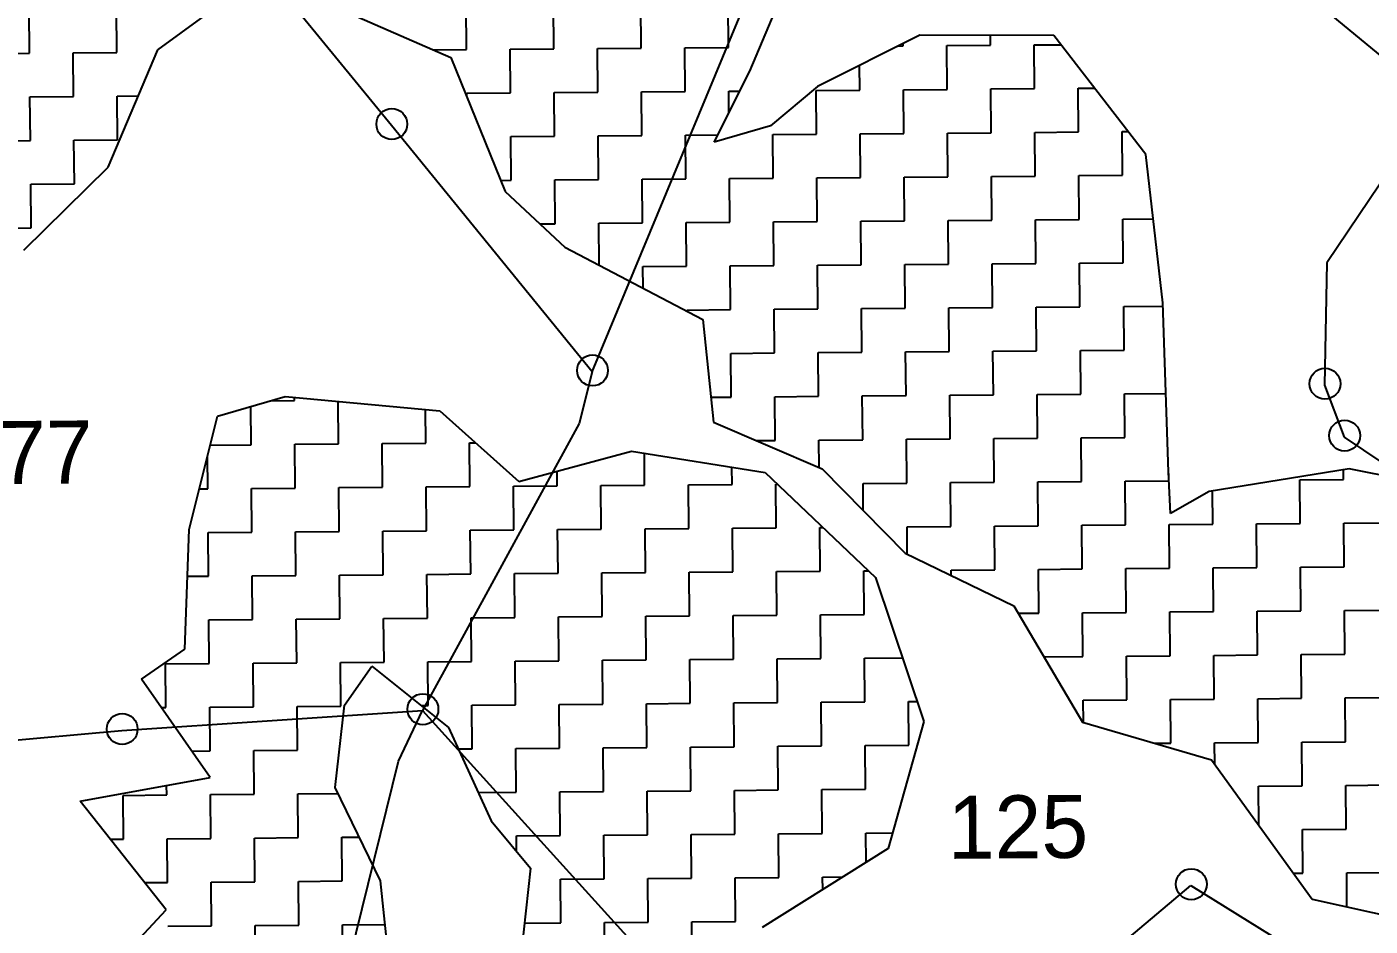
# Model space of a CAD drawing. Header units: metres. Extents: x 291285 to 296393, y 1982985 to 1990470.
# Drawn here: x 291638.1 to 292028, y 1985881.7 to 1986142.6 of the extents above; entities that cross this region are included whole.
import ezdxf

# ---------------------------------------------------------------- set-up
doc = ezdxf.new("R2010")
doc.units = ezdxf.units.M
for name, color, linetype in [('POLY_HATCH', 12, 'Continuous'), ('POLY_PARCEL', 6, 'Continuous'), ('SYM_STONE', 1, 'Continuous'), ('TEXT_PARCEL', 7, 'Continuous')]:
    doc.layers.add(name, color=color, linetype=linetype)
doc.styles.add('TEXT_MAP', font='')
doc.styles.get('TEXT_MAP').set_extended_font_data('Kruti Dev 050')

msp = doc.modelspace()

# ---------------------------------------------------------------- linework, layer by layer
at = {"layer": 'POLY_HATCH'}
for p, q in [((291847.89, 1986129.81), (291865.57, 1986171.4)), ((291676.06, 1986135.94), (291699.8, 1986153.3)), ((291733.8, 1986145.62), (291761.13, 1986133.71)), ((291897.25, 1986140.26), (291867.62, 1986125.37)), ((291936.22, 1986140.16), (291897.25, 1986140.26)), ((291962.89, 1986105.63), (291936.22, 1986140.16)), ((291661.67, 1986101.91), (291676.06, 1986135.94)), ((291761.13, 1986133.71), (291776.95, 1986094.9)), ((291837.59, 1986109.21), (291847.89, 1986129.81)), ((291867.62, 1986125.37), (291853.89, 1986113.95)), ((291853.89, 1986113.95), (291837.59, 1986109.21)), ((291967.86, 1986062.55), (291962.89, 1986105.63)), ((291637.15, 1986077.85), (291661.67, 1986101.91)), ((291776.95, 1986094.9), (291794.26, 1986078.71)), ((291794.26, 1986078.71), (291834.24, 1986057.69)), ((291969.51, 1986013.58), (291967.86, 1986062.55)), ((291834.24, 1986057.69), (291837.41, 1986027.99)), ((291693.43, 1986029.66), (291713.06, 1986035.37)), ((291713.06, 1986035.37), (291757.97, 1986031.2)), ((291685.13, 1985996.84), (291693.43, 1986029.66)), ((291757.97, 1986031.2), (291780.84, 1986010.72)), ((291837.41, 1986027.99), (291868.95, 1986014.43)), ((291780.84, 1986010.72), (291813.54, 1986019.56)), ((291813.54, 1986019.56), (291852.43, 1986013.33)), ((291852.43, 1986013.33), (291884.45, 1985982.85)), ((291868.95, 1986014.43), (291893.03, 1985989.93)), ((291970.03, 1986001.44), (291969.51, 1986013.58)), ((292021.88, 1986014.42), (291981.29, 1986007.81)), ((292048.32, 1986009.2), (292021.88, 1986014.42)), ((291981.29, 1986007.81), (291970.03, 1986001.44)), ((291683.9, 1985962.06), (291685.13, 1985996.84)), ((291893.03, 1985989.93), (291924.58, 1985974.69)), ((291884.45, 1985982.85), (291898.4, 1985941.13)), ((291924.58, 1985974.69), (291944.55, 1985940.94)), ((291671.36, 1985953.39), (291683.9, 1985962.06)), ((291730.28, 1985945.82), (291738.15, 1985957.19)), ((291738.15, 1985957.19), (291760.5, 1985939.37)), ((291691.26, 1985924.83), (291671.36, 1985953.39)), ((291727.55, 1985921.94), (291730.28, 1985945.82)), ((291760.5, 1985939.37), (291772.88, 1985912.26)), ((291898.4, 1985941.13), (291888.12, 1985904.26)), ((291944.55, 1985940.94), (291981.93, 1985929.94)), ((291981.93, 1985929.94), (292011.17, 1985889.57)), ((291653.5, 1985917.97), (291691.26, 1985924.83)), ((291740.76, 1985894.83), (291727.55, 1985921.94)), ((291678.47, 1985886.42), (291653.5, 1985917.97)), ((291772.88, 1985912.26), (291784.3, 1985898.54)), ((291888.12, 1985904.26), (291851.49, 1985881.29)), ((291784.3, 1985898.54), (291781.57, 1985873.81)), ((291744.4, 1985859.69), (291740.76, 1985894.83)), ((292011.17, 1985889.57), (292038.45, 1985883.52)), ((291658.97, 1985865.6), (291678.47, 1985886.42))]:
    msp.add_line(p, q, dxfattribs=at)
at = {"layer": 'POLY_HATCH', "linetype": 'Continuous'}
for p, q in [((291638.85, 1986135.02), (291638.74, 1986147.7)), ((291664.21, 1986135.22), (291664.1, 1986147.9)), ((291765.64, 1986136.05), (291765.54, 1986148.73)), ((291791, 1986136.26), (291790.9, 1986148.94)), ((291816.36, 1986136.47), (291816.26, 1986149.15)), ((291841.72, 1986136.67), (291841.62, 1986149.35)), ((291917.8, 1986137.3), (291917.77, 1986140.21)), ((291626.17, 1986134.91), (291638.85, 1986135.02)), ((291651.53, 1986135.12), (291664.21, 1986135.22)), ((291651.63, 1986122.44), (291651.53, 1986135.12)), ((291755.93, 1986135.97), (291765.64, 1986136.05)), ((291778.32, 1986136.16), (291791, 1986136.26)), ((291778.43, 1986123.48), (291778.32, 1986136.16)), ((291803.68, 1986136.36), (291816.36, 1986136.47)), ((291803.79, 1986123.68), (291803.68, 1986136.36)), ((291829.04, 1986136.57), (291841.72, 1986136.67)), ((291829.14, 1986123.89), (291829.04, 1986136.57)), ((291890.91, 1986137.08), (291892.44, 1986137.09)), ((291892.44, 1986137.09), (291892.43, 1986137.84)), ((291905.12, 1986137.19), (291917.8, 1986137.3)), ((291905.22, 1986124.51), (291905.12, 1986137.19)), ((291930.48, 1986137.4), (291938.3, 1986137.46)), ((291930.58, 1986124.72), (291930.48, 1986137.4)), ((291879.86, 1986124.31), (291879.8, 1986131.49)), ((291638.95, 1986122.34), (291651.63, 1986122.44)), ((291639.06, 1986109.66), (291638.95, 1986122.34)), ((291664.31, 1986122.54), (291670.42, 1986122.59)), ((291664.41, 1986109.87), (291664.31, 1986122.54)), ((291765.75, 1986123.37), (291778.43, 1986123.48)), ((291765.76, 1986122.37), (291765.75, 1986123.37)), ((291791.11, 1986123.58), (291803.79, 1986123.68)), ((291791.21, 1986110.9), (291791.11, 1986123.58)), ((291816.47, 1986123.79), (291829.14, 1986123.89)), ((291816.57, 1986111.11), (291816.47, 1986123.79)), ((291841.82, 1986124), (291845, 1986124.02)), ((291841.88, 1986117.78), (291841.82, 1986124)), ((291867.18, 1986124.2), (291879.86, 1986124.31)), ((291867.29, 1986111.52), (291867.18, 1986124.2)), ((291892.54, 1986124.41), (291905.22, 1986124.51)), ((291892.65, 1986111.73), (291892.54, 1986124.41)), ((291917.9, 1986124.62), (291930.58, 1986124.72)), ((291918.01, 1986111.94), (291917.9, 1986124.62)), ((291943.26, 1986124.82), (291948.03, 1986124.86)), ((291943.36, 1986112.14), (291943.26, 1986124.82)), ((291778.53, 1986110.8), (291791.21, 1986110.9)), ((291778.63, 1986098.12), (291778.53, 1986110.8)), ((291803.89, 1986111), (291816.57, 1986111.11)), ((291803.99, 1986098.33), (291803.89, 1986111)), ((291829.25, 1986111.21), (291838.63, 1986111.29)), ((291829.35, 1986098.53), (291829.25, 1986111.21)), ((291854.61, 1986111.42), (291867.29, 1986111.52)), ((291854.71, 1986098.74), (291854.61, 1986111.42)), ((291879.97, 1986111.63), (291892.65, 1986111.73)), ((291880.07, 1986098.95), (291879.97, 1986111.63)), ((291905.33, 1986111.83), (291918.01, 1986111.94)), ((291905.43, 1986099.15), (291905.33, 1986111.83)), ((291930.69, 1986112.04), (291943.36, 1986112.14)), ((291930.79, 1986099.36), (291930.69, 1986112.04)), ((291956.04, 1986112.25), (291957.77, 1986112.26)), ((291956.15, 1986099.57), (291956.04, 1986112.25)), ((291626.38, 1986109.55), (291639.06, 1986109.66)), ((291651.73, 1986109.76), (291664.41, 1986109.87)), ((291651.84, 1986097.08), (291651.73, 1986109.76)), ((291867.39, 1986098.84), (291880.07, 1986098.95)), ((291892.75, 1986099.05), (291905.43, 1986099.15)), ((291892.85, 1986086.37), (291892.75, 1986099.05)), ((291918.11, 1986099.26), (291930.79, 1986099.36)), ((291918.21, 1986086.58), (291918.11, 1986099.26)), ((291943.47, 1986099.47), (291956.15, 1986099.57)), ((291943.57, 1986086.79), (291943.47, 1986099.47)), ((291639.16, 1986096.98), (291651.84, 1986097.08)), ((291639.26, 1986084.3), (291639.16, 1986096.98)), ((291775.65, 1986098.09), (291778.63, 1986098.12)), ((291791.31, 1986098.22), (291803.99, 1986098.33)), ((291791.42, 1986085.54), (291791.31, 1986098.22)), ((291816.67, 1986098.43), (291829.35, 1986098.53)), ((291816.78, 1986085.75), (291816.67, 1986098.43)), ((291842.03, 1986098.64), (291854.71, 1986098.74)), ((291842.14, 1986085.96), (291842.03, 1986098.64)), ((291867.49, 1986086.16), (291867.39, 1986098.84)), ((291626.58, 1986084.2), (291639.26, 1986084.3)), ((291787, 1986085.51), (291791.42, 1986085.54)), ((291804.1, 1986085.65), (291816.78, 1986085.75)), ((291804.2, 1986073.49), (291804.1, 1986085.65)), ((291829.46, 1986085.85), (291842.14, 1986085.96)), ((291829.56, 1986073.17), (291829.46, 1986085.85)), ((291854.81, 1986086.06), (291867.49, 1986086.16)), ((291854.92, 1986073.38), (291854.81, 1986086.06)), ((291880.17, 1986086.27), (291892.85, 1986086.37)), ((291880.28, 1986073.59), (291880.17, 1986086.27)), ((291905.53, 1986086.47), (291918.21, 1986086.58)), ((291905.64, 1986073.8), (291905.53, 1986086.47)), ((291930.89, 1986086.68), (291943.57, 1986086.79)), ((291931, 1986074), (291930.89, 1986086.68)), ((291956.25, 1986086.89), (291965.04, 1986086.96)), ((291956.36, 1986074.21), (291956.25, 1986086.89)), ((291816.88, 1986073.07), (291829.56, 1986073.17)), ((291816.93, 1986066.79), (291816.88, 1986073.07)), ((291842.24, 1986073.28), (291854.92, 1986073.38)), ((291842.34, 1986060.6), (291842.24, 1986073.28)), ((291867.6, 1986073.48), (291880.28, 1986073.59)), ((291867.7, 1986060.8), (291867.6, 1986073.48)), ((291892.96, 1986073.69), (291905.64, 1986073.8)), ((291893.06, 1986061.01), (291892.96, 1986073.69)), ((291918.32, 1986073.9), (291931, 1986074)), ((291918.42, 1986061.22), (291918.32, 1986073.9)), ((291943.68, 1986074.11), (291956.36, 1986074.21)), ((291943.78, 1986061.43), (291943.68, 1986074.11)), ((291829.66, 1986060.49), (291842.34, 1986060.6)), ((291829.67, 1986060.09), (291829.66, 1986060.49)), ((291855.02, 1986060.7), (291867.7, 1986060.8)), ((291855.13, 1986048.02), (291855.02, 1986060.7)), ((291880.38, 1986060.91), (291893.06, 1986061.01)), ((291880.48, 1986048.23), (291880.38, 1986060.91)), ((291905.74, 1986061.12), (291918.42, 1986061.22)), ((291905.84, 1986048.44), (291905.74, 1986061.12)), ((291931.1, 1986061.32), (291943.78, 1986061.43)), ((291931.2, 1986048.64), (291931.1, 1986061.32)), ((291956.46, 1986061.53), (291967.89, 1986061.62)), ((291956.56, 1986048.85), (291956.46, 1986061.53)), ((291867.81, 1986048.13), (291880.48, 1986048.23)), ((291893.16, 1986048.33), (291905.84, 1986048.44)), ((291893.27, 1986035.65), (291893.16, 1986048.33)), ((291918.52, 1986048.54), (291931.2, 1986048.64)), ((291918.63, 1986035.86), (291918.52, 1986048.54)), ((291943.88, 1986048.75), (291956.56, 1986048.85)), ((291943.99, 1986036.07), (291943.88, 1986048.75)), ((291842.45, 1986047.92), (291855.13, 1986048.02)), ((291842.55, 1986035.24), (291842.45, 1986047.92)), ((291867.91, 1986035.45), (291867.81, 1986048.13)), ((291708.85, 1986034.15), (291715.75, 1986034.2)), ((291715.75, 1986034.2), (291715.75, 1986035.12)), ((291728.54, 1986021.63), (291728.44, 1986033.94)), ((291836.64, 1986035.19), (291842.55, 1986035.24)), ((291855.23, 1986035.34), (291867.91, 1986035.45)), ((291855.33, 1986022.66), (291855.23, 1986035.34)), ((291880.59, 1986035.55), (291893.27, 1986035.65)), ((291880.69, 1986022.87), (291880.59, 1986035.55)), ((291905.95, 1986035.76), (291918.63, 1986035.86)), ((291906.05, 1986023.08), (291905.95, 1986035.76)), ((291931.31, 1986035.96), (291943.99, 1986036.07)), ((291931.41, 1986023.28), (291931.31, 1986035.96)), ((291956.67, 1986036.17), (291968.74, 1986036.27)), ((291956.77, 1986023.49), (291956.67, 1986036.17)), ((291703.18, 1986021.42), (291703.09, 1986032.47)), ((291753.9, 1986021.83), (291753.82, 1986031.58)), ((291691.32, 1986021.32), (291703.18, 1986021.42)), ((291715.86, 1986021.52), (291728.54, 1986021.63)), ((291715.96, 1986008.84), (291715.86, 1986021.52)), ((291741.22, 1986021.73), (291753.9, 1986021.83)), ((291741.32, 1986009.05), (291741.22, 1986021.73)), ((291766.58, 1986021.94), (291768.3, 1986021.95)), ((291766.68, 1986009.26), (291766.58, 1986021.94)), ((291849.9, 1986022.62), (291855.33, 1986022.66)), ((291868.01, 1986022.77), (291880.69, 1986022.87)), ((291868.08, 1986014.8), (291868.01, 1986022.77)), ((291893.37, 1986022.97), (291906.05, 1986023.08)), ((291893.48, 1986010.29), (291893.37, 1986022.97)), ((291918.73, 1986023.18), (291931.41, 1986023.28)), ((291918.83, 1986010.5), (291918.73, 1986023.18)), ((291944.09, 1986023.39), (291956.77, 1986023.49)), ((291944.19, 1986010.71), (291944.09, 1986023.39)), ((291690.6, 1986008.64), (291690.52, 1986018.16)), ((291817.4, 1986009.67), (291817.32, 1986018.95)), ((291792.04, 1986009.46), (291792, 1986013.74)), ((291842.76, 1986009.88), (291842.72, 1986014.88)), ((292020.27, 1986011.33), (292020.25, 1986014.16)), ((291754, 1986009.15), (291766.68, 1986009.26)), ((291779.36, 1986009.36), (291792.04, 1986009.46)), ((291779.46, 1985996.68), (291779.36, 1986009.36)), ((291804.72, 1986009.57), (291817.4, 1986009.67)), ((291804.82, 1985996.89), (291804.72, 1986009.57)), ((291830.08, 1986009.78), (291842.76, 1986009.88)), ((291830.18, 1985997.1), (291830.08, 1986009.78)), ((291855.44, 1986009.98), (291855.93, 1986009.99)), ((291855.54, 1985997.3), (291855.44, 1986009.98)), ((291880.8, 1986010.19), (291893.48, 1986010.29)), ((291880.86, 1986002.31), (291880.8, 1986010.19)), ((291906.15, 1986010.4), (291918.83, 1986010.5)), ((291906.26, 1985997.72), (291906.15, 1986010.4)), ((291931.51, 1986010.6), (291944.19, 1986010.71)), ((291931.62, 1985997.92), (291931.51, 1986010.6)), ((291956.87, 1986010.81), (291969.55, 1986010.92)), ((291956.98, 1985998.13), (291956.87, 1986010.81)), ((291969.55, 1986010.92), (291969.54, 1986013.03)), ((292007.59, 1986011.23), (292020.27, 1986011.33)), ((292007.7, 1985998.55), (292007.59, 1986011.23)), ((291688.11, 1986008.62), (291690.6, 1986008.64)), ((291703.28, 1986008.74), (291715.96, 1986008.84)), ((291703.39, 1985996.06), (291703.28, 1986008.74)), ((291728.64, 1986008.95), (291741.32, 1986009.05)), ((291728.74, 1985996.27), (291728.64, 1986008.95)), ((291754.1, 1985996.47), (291754, 1986009.15)), ((291982.34, 1985998.34), (291982.26, 1986007.97)), ((291893.58, 1985997.61), (291906.26, 1985997.72)), ((291893.64, 1985989.63), (291893.58, 1985997.61)), ((291918.94, 1985997.82), (291931.62, 1985997.92)), ((291919.04, 1985985.14), (291918.94, 1985997.82)), ((291944.3, 1985998.03), (291956.98, 1985998.13)), ((291944.4, 1985985.35), (291944.3, 1985998.03)), ((291969.66, 1985998.24), (291982.34, 1985998.34)), ((291969.76, 1985985.56), (291969.66, 1985998.24)), ((291995.02, 1985998.44), (292007.7, 1985998.55)), ((291995.12, 1985985.76), (291995.02, 1985998.44)), ((292020.37, 1985998.65), (292033.05, 1985998.75)), ((292020.48, 1985985.97), (292020.37, 1985998.65)), ((291690.71, 1985995.96), (291703.39, 1985996.06)), ((291690.81, 1985983.28), (291690.71, 1985995.96)), ((291716.07, 1985996.16), (291728.74, 1985996.27)), ((291716.17, 1985983.48), (291716.07, 1985996.16)), ((291741.42, 1985996.37), (291754.1, 1985996.47)), ((291741.53, 1985983.69), (291741.42, 1985996.37)), ((291766.78, 1985996.58), (291779.46, 1985996.68)), ((291766.89, 1985983.9), (291766.78, 1985996.58)), ((291792.14, 1985996.79), (291804.82, 1985996.89)), ((291792.25, 1985984.11), (291792.14, 1985996.79)), ((291817.5, 1985996.99), (291830.18, 1985997.1)), ((291817.61, 1985984.31), (291817.5, 1985996.99)), ((291842.86, 1985997.2), (291855.54, 1985997.3)), ((291842.96, 1985984.52), (291842.86, 1985997.2)), ((291868.22, 1985997.41), (291869.14, 1985997.41)), ((291868.32, 1985984.73), (291868.22, 1985997.41)), ((292007.8, 1985985.87), (292020.48, 1985985.97)), ((292007.9, 1985973.19), (292007.8, 1985985.87)), ((291684.65, 1985983.23), (291690.81, 1985983.28)), ((291703.49, 1985983.38), (291716.17, 1985983.48)), ((291703.59, 1985970.7), (291703.49, 1985983.38)), ((291728.85, 1985983.59), (291741.53, 1985983.69)), ((291728.95, 1985970.91), (291728.85, 1985983.59)), ((291754.21, 1985983.79), (291766.89, 1985983.9)), ((291754.31, 1985971.12), (291754.21, 1985983.79)), ((291779.57, 1985984), (291792.25, 1985984.11)), ((291779.67, 1985971.32), (291779.57, 1985984)), ((291804.93, 1985984.21), (291817.61, 1985984.31)), ((291805.03, 1985971.53), (291804.93, 1985984.21)), ((291830.28, 1985984.42), (291842.96, 1985984.52)), ((291830.39, 1985971.74), (291830.28, 1985984.42)), ((291855.64, 1985984.62), (291868.32, 1985984.73)), ((291855.75, 1985971.94), (291855.64, 1985984.62)), ((291881, 1985984.83), (291882.35, 1985984.84)), ((291881.11, 1985972.15), (291881, 1985984.83)), ((291906.36, 1985985.04), (291919.04, 1985985.14)), ((291906.37, 1985983.48), (291906.36, 1985985.04)), ((291931.72, 1985985.25), (291944.4, 1985985.35)), ((291931.82, 1985972.57), (291931.72, 1985985.25)), ((291957.08, 1985985.45), (291969.76, 1985985.56)), ((291957.18, 1985972.77), (291957.08, 1985985.45)), ((291982.44, 1985985.66), (291995.12, 1985985.76)), ((291982.54, 1985972.98), (291982.44, 1985985.66)), ((291690.91, 1985970.6), (291703.59, 1985970.7)), ((291691.02, 1985957.92), (291690.91, 1985970.6)), ((291716.27, 1985970.8), (291728.95, 1985970.91)), ((291716.38, 1985958.12), (291716.27, 1985970.8)), ((291741.63, 1985971.01), (291754.31, 1985971.12)), ((291741.74, 1985958.33), (291741.63, 1985971.01)), ((291766.99, 1985971.22), (291779.67, 1985971.32)), ((291767.09, 1985958.54), (291766.99, 1985971.22)), ((291792.35, 1985971.43), (291805.03, 1985971.53)), ((291792.45, 1985958.75), (291792.35, 1985971.43)), ((291817.71, 1985971.63), (291830.39, 1985971.74)), ((291817.81, 1985958.95), (291817.71, 1985971.63)), ((291843.07, 1985971.84), (291855.75, 1985971.94)), ((291843.17, 1985959.16), (291843.07, 1985971.84)), ((291868.43, 1985972.05), (291881.11, 1985972.15)), ((291868.53, 1985959.37), (291868.43, 1985972.05)), ((291925.87, 1985972.52), (291931.82, 1985972.57)), ((291944.5, 1985972.67), (291957.18, 1985972.77)), ((291944.61, 1985959.99), (291944.5, 1985972.67)), ((291969.86, 1985972.88), (291982.54, 1985972.98)), ((291969.97, 1985960.2), (291969.86, 1985972.88)), ((291995.22, 1985973.08), (292007.9, 1985973.19)), ((291995.33, 1985960.4), (291995.22, 1985973.08)), ((292020.58, 1985973.29), (292033.26, 1985973.39)), ((292020.69, 1985960.61), (292020.58, 1985973.29)), ((291754.41, 1985958.44), (291767.09, 1985958.54)), ((291779.77, 1985958.64), (291792.45, 1985958.75)), ((291779.88, 1985945.96), (291779.77, 1985958.64)), ((291805.13, 1985958.85), (291817.81, 1985958.95)), ((291805.24, 1985946.17), (291805.13, 1985958.85)), ((291830.49, 1985959.06), (291843.17, 1985959.16)), ((291830.6, 1985946.38), (291830.49, 1985959.06)), ((291855.85, 1985959.26), (291868.53, 1985959.37)), ((291855.95, 1985946.58), (291855.85, 1985959.26)), ((291881.21, 1985959.47), (291892.24, 1985959.56)), ((291881.31, 1985946.79), (291881.21, 1985959.47)), ((291933.33, 1985959.9), (291944.61, 1985959.99)), ((291957.29, 1985960.09), (291969.97, 1985960.2)), ((291957.39, 1985947.41), (291957.29, 1985960.09)), ((291982.65, 1985960.3), (291995.33, 1985960.4)), ((291982.75, 1985947.62), (291982.65, 1985960.3)), ((292008.01, 1985960.51), (292020.69, 1985960.61)), ((292008.11, 1985947.83), (292008.01, 1985960.51)), ((291678.34, 1985957.81), (291691.02, 1985957.92)), ((291678.44, 1985945.13), (291678.34, 1985957.81)), ((291703.7, 1985958.02), (291716.38, 1985958.12)), ((291703.8, 1985945.34), (291703.7, 1985958.02)), ((291729.06, 1985958.23), (291741.74, 1985958.33)), ((291729.16, 1985945.55), (291729.06, 1985958.23)), ((291754.52, 1985945.76), (291754.41, 1985958.44)), ((291893.99, 1985946.9), (291896.47, 1985946.92)), ((291894.1, 1985934.22), (291893.99, 1985946.9)), ((291944.71, 1985947.31), (291957.39, 1985947.41)), ((291944.76, 1985940.88), (291944.71, 1985947.31)), ((291970.07, 1985947.52), (291982.75, 1985947.62)), ((291970.17, 1985934.84), (291970.07, 1985947.52)), ((291995.43, 1985947.72), (292008.11, 1985947.83)), ((291995.53, 1985935.05), (291995.43, 1985947.72)), ((292020.79, 1985947.93), (292033.47, 1985948.04)), ((292020.89, 1985935.25), (292020.79, 1985947.93)), ((291677.12, 1985945.12), (291678.44, 1985945.13)), ((291691.12, 1985945.24), (291703.8, 1985945.34)), ((291691.22, 1985932.56), (291691.12, 1985945.24)), ((291716.48, 1985945.45), (291729.16, 1985945.55)), ((291716.58, 1985932.77), (291716.48, 1985945.45)), ((291752.52, 1985945.74), (291754.52, 1985945.76)), ((291767.2, 1985945.86), (291779.88, 1985945.96)), ((291767.3, 1985933.18), (291767.2, 1985945.86)), ((291792.56, 1985946.07), (291805.24, 1985946.17)), ((291792.66, 1985933.39), (291792.56, 1985946.07)), ((291817.92, 1985946.27), (291830.6, 1985946.38)), ((291818.02, 1985933.59), (291817.92, 1985946.27)), ((291843.28, 1985946.48), (291855.95, 1985946.58)), ((291843.38, 1985933.8), (291843.28, 1985946.48)), ((291868.63, 1985946.69), (291881.31, 1985946.79)), ((291868.74, 1985934.01), (291868.63, 1985946.69)), ((292008.21, 1985935.15), (292020.89, 1985935.25)), ((292008.32, 1985922.47), (292008.21, 1985935.15)), ((291685.91, 1985932.51), (291691.22, 1985932.56)), ((291703.9, 1985932.66), (291716.58, 1985932.77)), ((291704.01, 1985919.98), (291703.9, 1985932.66)), ((291763.34, 1985933.15), (291767.3, 1985933.18)), ((291779.98, 1985933.28), (291792.66, 1985933.39)), ((291780.08, 1985920.6), (291779.98, 1985933.28)), ((291805.34, 1985933.49), (291818.02, 1985933.59)), ((291805.44, 1985920.81), (291805.34, 1985933.49)), ((291830.7, 1985933.7), (291843.38, 1985933.8)), ((291830.8, 1985921.02), (291830.7, 1985933.7)), ((291856.06, 1985933.91), (291868.74, 1985934.01)), ((291856.16, 1985921.23), (291856.06, 1985933.91)), ((291881.42, 1985934.11), (291894.1, 1985934.22)), ((291881.52, 1985921.43), (291881.42, 1985934.11)), ((291965.43, 1985934.8), (291970.17, 1985934.84)), ((291982.85, 1985934.94), (291995.53, 1985935.05)), ((291982.91, 1985928.59), (291982.85, 1985934.94)), ((291665.97, 1985919.67), (291678.65, 1985919.78)), ((291666.07, 1985906.99), (291665.97, 1985919.67)), ((291678.65, 1985919.78), (291678.63, 1985922.53)), ((291691.33, 1985919.88), (291704.01, 1985919.98)), ((291691.43, 1985907.2), (291691.33, 1985919.88)), ((291716.69, 1985920.09), (291728.4, 1985920.18)), ((291716.79, 1985907.41), (291716.69, 1985920.09)), ((291769.11, 1985920.51), (291780.08, 1985920.6)), ((291792.76, 1985920.71), (291805.44, 1985920.81)), ((291792.87, 1985908.03), (291792.76, 1985920.71)), ((291818.12, 1985920.91), (291830.8, 1985921.02)), ((291818.23, 1985908.24), (291818.12, 1985920.91)), ((291843.48, 1985921.12), (291856.16, 1985921.23)), ((291843.59, 1985908.44), (291843.48, 1985921.12)), ((291868.84, 1985921.33), (291881.52, 1985921.43)), ((291868.95, 1985908.65), (291868.84, 1985921.33)), ((291995.64, 1985922.37), (292008.32, 1985922.47)), ((291995.73, 1985910.89), (291995.64, 1985922.37)), ((292021, 1985922.57), (292033.68, 1985922.68)), ((292021.1, 1985909.89), (292021, 1985922.57)), ((291780.19, 1985907.92), (291792.87, 1985908.03)), ((291780.22, 1985903.43), (291780.19, 1985907.92)), ((291805.55, 1985908.13), (291818.23, 1985908.24)), ((291805.65, 1985895.45), (291805.55, 1985908.13)), ((291830.91, 1985908.34), (291843.59, 1985908.44)), ((291831.01, 1985895.66), (291830.91, 1985908.34)), ((291856.27, 1985908.55), (291868.95, 1985908.65)), ((291856.37, 1985895.87), (291856.27, 1985908.55)), ((291881.62, 1985908.75), (291889.39, 1985908.82)), ((291881.69, 1985900.24), (291881.62, 1985908.75)), ((292008.42, 1985909.79), (292021.1, 1985909.89)), ((292008.52, 1985897.11), (292008.42, 1985909.79)), ((291662.21, 1985906.96), (291666.07, 1985906.99)), ((291678.75, 1985907.1), (291691.43, 1985907.2)), ((291678.86, 1985894.42), (291678.75, 1985907.1)), ((291704.11, 1985907.3), (291716.79, 1985907.41)), ((291704.21, 1985894.62), (291704.11, 1985907.3)), ((291729.47, 1985907.51), (291734.56, 1985907.55)), ((291729.57, 1985894.83), (291729.47, 1985907.51)), ((292005.72, 1985897.09), (292008.52, 1985897.11)), ((292021.2, 1985897.21), (292033.88, 1985897.32)), ((292021.28, 1985887.33), (292021.2, 1985897.21)), ((291672.18, 1985894.36), (291678.86, 1985894.42)), ((291691.53, 1985894.52), (291704.21, 1985894.62)), ((291691.64, 1985881.84), (291691.53, 1985894.52)), ((291716.89, 1985894.73), (291729.57, 1985894.83)), ((291717, 1985882.05), (291716.89, 1985894.73)), ((291792.97, 1985895.35), (291805.65, 1985895.45)), ((291793.07, 1985882.67), (291792.97, 1985895.35)), ((291818.33, 1985895.56), (291831.01, 1985895.66)), ((291818.43, 1985882.88), (291818.33, 1985895.56)), ((291843.69, 1985895.76), (291856.37, 1985895.87)), ((291843.79, 1985883.08), (291843.69, 1985895.76)), ((291869.05, 1985895.97), (291874.97, 1985896.02)), ((291869.08, 1985892.32), (291869.05, 1985895.97)), ((291678.96, 1985881.74), (291691.64, 1985881.84)), ((291704.32, 1985881.94), (291717, 1985882.05)), ((291704.42, 1985869.26), (291704.32, 1985881.94)), ((291729.68, 1985882.15), (291742.06, 1985882.25)), ((291729.78, 1985869.47), (291729.68, 1985882.15)), ((291782.54, 1985882.58), (291793.07, 1985882.67)), ((291805.75, 1985882.77), (291818.43, 1985882.88)), ((291805.86, 1985870.09), (291805.75, 1985882.77)), ((291831.11, 1985882.98), (291843.79, 1985883.08)), ((291831.22, 1985870.3), (291831.11, 1985882.98))]:
    msp.add_line(p, q, dxfattribs=at)
at = {"layer": 'POLY_PARCEL'}
for p, q in [((291743.87, 1986114.03), (291660.5, 1986215.86)), ((291802.13, 1986042.55), (291860.36, 1986182.66)), ((292046.97, 1986121.1), (291980.1, 1986176.41)), ((292046.97, 1986121.1), (292015.46, 1986074.19)), ((291802.13, 1986042.55), (291743.87, 1986114.03)), ((292015.46, 1986074.19), (292014.76, 1986038.7)), ((291802.13, 1986042.55), (291798.4, 1986027.56)), ((292014.76, 1986038.7), (292020.47, 1986023.63)), ((291798.4, 1986027.56), (291752.88, 1985944.25)), ((292020.47, 1986023.63), (292042.62, 1986008.7)), ((291665.58, 1985938.51), (291752.88, 1985944.25)), ((291745.9, 1985929.57), (291752.88, 1985944.25)), ((291752.88, 1985944.25), (291820.65, 1985869.57)), ((291567.82, 1985929.75), (291665.58, 1985938.51)), ((291708.9, 1985779.23), (291745.9, 1985929.57)), ((291930.71, 1985855.5), (291975.96, 1985893.49)), ((291975.96, 1985893.49), (292072.92, 1985833.58))]:
    msp.add_line(p, q, dxfattribs=at)
at = {"layer": 'SYM_STONE'}
for centre in [(291744, 1986114.44), (291802.26, 1986042.96), (292014.89, 1986039.11), (292020.6, 1986024.04), (291753.01, 1985944.66), (291665.72, 1985938.92), (291976.09, 1985893.9)]:
    msp.add_circle(centre, 4.49, dxfattribs=at)

# ---------------------------------------------------------------- texts
at = {"layer": 'TEXT_PARCEL', "style": 'TEXT_MAP'}
for s, p in [('77', (291630.05, 1986009.99)), ('125', (291905.47, 1985901.24))]:
    msp.add_text(s, height=18.259, rotation=0.4682, dxfattribs=at).set_placement(p)

doc.saveas('drawing.dxf')
